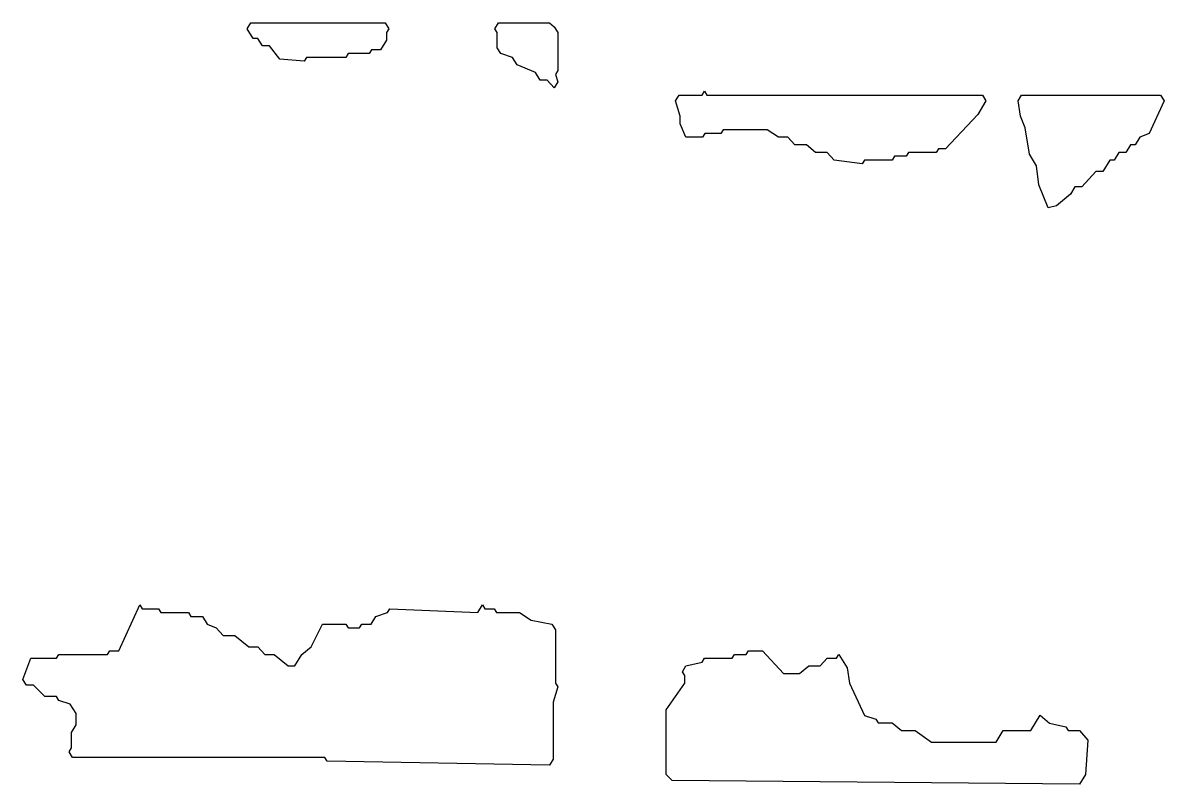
# Model space of a CAD drawing. Header units: millimetres. Extents: x 0 to 4664, y 0 to 583.
# Drawn here: x 2687 to 3509, y 36 to 583 of the extents above; entities outside this region: 3.
import ezdxf

# ---------------------------------------------------------------- set-up
doc = ezdxf.new("R2010")
doc.units = ezdxf.units.MM
doc.layers.add('M', color=7, linetype='Continuous')

msp = doc.modelspace()

# ---------------------------------------------------------------- linework, layer by layer
at = {"layer": 'M'}
for points in [[(2864.23, 566.79), (2859.23, 566.79), (2855.89, 572.27), (2852.56, 572.27), (2848.33, 579.21), (2850.89, 583.42), (2947.67, 583.42), (2950.23, 579.21), (2948.55, 576.45), (2948.55, 570.97), (2944.34, 564.05), (2937.67, 564.05), (2936.01, 561.31), (2921.01, 561.31), (2919.34, 558.58), (2891.01, 558.58), (2889.34, 555.83), (2871.73, 557.21), (2864.23, 566.79)], [(3059.23, 542.15), (3055.88, 547.64), (3042.55, 553.12), (3039.22, 558.59), (3030.88, 561.33), (3028.35, 565.49), (3028.35, 576.45), (3026.67, 579.21), (3029.23, 583.42), (3065.99, 583.42), (3069.36, 580.65), (3071.88, 576.5), (3071.88, 549.06), (3070.23, 546.34), (3071.89, 540.86), (3069.3, 536.61), (3064.24, 542.15), (3059.23, 542.15)], [(3265.91, 490.12), (3257.58, 490.12), (3250.91, 495.6), (3242.57, 495.6), (3237.57, 501.08), (3230.92, 501.08), (3222.59, 506.55), (3191.01, 506.55), (3189.34, 503.81), (3177.67, 503.81), (3176.01, 501.08), (3164.22, 501.08), (3160.02, 510.74), (3160.02, 516.22), (3156.67, 527.2), (3159.23, 531.39), (3175.89, 531.39), (3177.62, 534.23), (3179.34, 531.39), (3377.67, 531.39), (3380.23, 527.19), (3374.36, 517.54), (3350.99, 492.86), (3346.01, 492.86), (3344.34, 490.12), (3324.34, 490.12), (3322.67, 487.39), (3314.34, 487.39), (3312.67, 484.65), (3292.67, 484.65), (3291, 481.9), (3270.9, 484.65), (3265.91, 490.12)], [(3418.35, 466.92), (3416.69, 480.61), (3411.69, 488.82), (3408.35, 507.99), (3405.02, 516.21), (3403.35, 527.21), (3405.89, 531.39), (3506.01, 531.39), (3508.56, 527.19), (3497.69, 503.84), (3491.02, 501.1), (3487.67, 495.6), (3484.34, 495.6), (3481.01, 490.12), (3476.01, 490.12), (3472.67, 484.65), (3469.34, 484.65), (3464.34, 476.43), (3459.33, 476.43), (3449.33, 465.48), (3444.34, 465.48), (3441.03, 460.04), (3431, 451.8), (3425.06, 450.4), (3418.35, 466.92)], [(100, 264.34), (102.62, 268.63), (105.98, 263.11), (109.31, 265.85), (111.88, 261.62), (111.88, 256.09), (107.61, 249.06), (100, 264.34)], [(13.39, 130.08), (0, 146.58), (5, 157.54), (3.34, 160.28), (9.23, 172.73), (17.57, 169.99), (22.56, 178.18), (26.01, 178.18), (27.62, 175.53), (30.89, 180.92), (34.32, 180.92), (44.25, 172.76), (55.9, 194.63), (64.23, 191.89), (69.23, 202.85), (75.91, 200.11), (78.33, 204.09), (73.33, 212.31), (75.89, 216.51), (80.89, 216.51), (83.33, 220.52), (80, 226), (84.23, 232.94), (87.55, 232.94), (94.27, 246.74), (95.95, 243.99), (97.56, 246.63), (102.67, 246.63), (111.88, 234.24), (111.88, 162.99), (104.36, 153.37), (100.99, 150.6), (85.89, 150.6), (80.93, 158.75), (75.99, 153.34), (72.67, 153.34), (69.32, 147.84), (62.64, 150.58), (57.67, 145.14), (39.34, 139.66), (32.63, 131.39), (29.25, 134.17), (22.66, 134.17), (17.65, 128.68), (13.39, 130.08)], [(2904.23, 54.77), (2722.56, 54.77), (2720, 58.97), (2721.68, 61.74), (2721.68, 72.69), (2725.02, 78.17), (2725.02, 86.33), (2720.88, 93.12), (2712.55, 95.85), (2710.89, 98.58), (2702.58, 98.58), (2694.24, 106.79), (2689.23, 106.79), (2686.67, 110.99), (2692.55, 126.16), (2710.89, 126.16), (2712.56, 128.89), (2747.56, 128.89), (2749.23, 131.63), (2755.89, 131.63), (2770.94, 164.6), (2772.67, 161.75), (2784.34, 161.75), (2786.01, 159.01), (2806.01, 159.01), (2807.67, 156.28), (2816.01, 156.28), (2819.35, 150.78), (2826.01, 148.05), (2830.99, 142.59), (2839.32, 142.59), (2849.32, 134.37), (2855.99, 134.37), (2860.99, 128.89), (2867.65, 128.89), (2877.65, 120.68), (2882.56, 120.68), (2887.54, 128.86), (2894.2, 134.34), (2902.56, 150.8), (2919.34, 150.8), (2921.01, 148.06), (2929.23, 148.06), (2930.89, 150.8), (2937.56, 150.8), (2940.88, 156.26), (2949.22, 159), (2950.9, 161.75), (3014.23, 159.02), (3017.62, 164.58), (3019.34, 161.75), (3026.01, 161.75), (3027.67, 159.01), (3044.31, 159.01), (3052.65, 153.53), (3067.68, 150.79), (3070.22, 146.62), (3070.22, 108.29), (3071.89, 105.53), (3068.55, 94.55), (3068.55, 53.47), (3066.01, 49.29), (2905.89, 52.03), (2904.23, 54.77)], [(3150.02, 42.5), (3150.02, 89.12), (3163.35, 108.29), (3163.35, 113.71), (3161.67, 116.47), (3164.22, 120.67), (3175.89, 123.41), (3177.56, 126.16), (3197.56, 126.16), (3199.23, 128.89), (3207.56, 128.89), (3209.23, 131.63), (3219.33, 131.63), (3234.33, 115.2), (3245.91, 115.2), (3252.58, 120.68), (3260.91, 120.68), (3265.91, 126.16), (3272.56, 126.16), (3274.28, 128.99), (3280.21, 119.25), (3281.88, 108.29), (3292.69, 85.07), (3301.02, 82.33), (3302.67, 79.61), (3312.65, 79.61), (3319.32, 74.13), (3329.32, 74.13), (3340.98, 65.92), (3387.56, 65.92), (3392.56, 74.13), (3412.56, 74.13), (3419.26, 85.14), (3426, 79.6), (3437.68, 76.86), (3439.34, 74.13), (3447.66, 74.13), (3453.55, 67.22), (3451.88, 42.51), (3447.67, 35.6), (3154.24, 38.34), (3150.02, 42.5)], [(4630.02, 1.38), (4630.02, 61.8), (4642.56, 63.17), (4644.23, 65.92), (4661.02, 65.92), (4663.56, 58.96), (4650.22, 39.78), (4650.22, 4.18), (4647.67, 0), (4630.02, 1.38)]]:
    msp.add_lwpolyline(points, close=True, dxfattribs=at)

doc.saveas('drawing.dxf')
